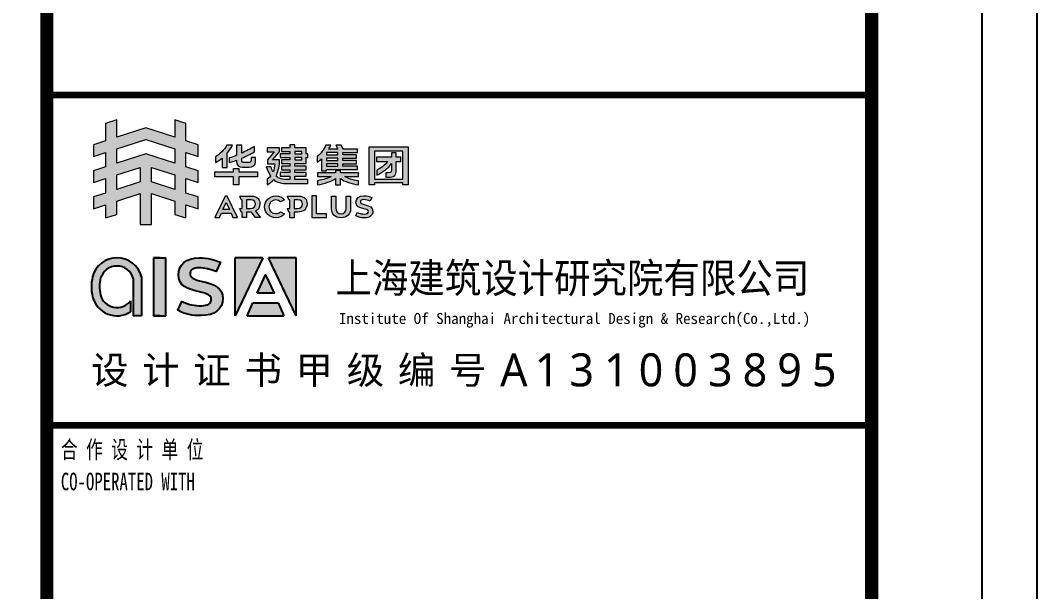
# Model space of a CAD drawing. Extents: x 17032 to 90126, y 10699 to 170399.
# Drawn here: x 80885 to 90126, y 112337 to 117527 of the extents above; entities that cross this region are included whole.
import ezdxf

# ---------------------------------------------------------------- set-up
doc = ezdxf.new("R2010")
doc.units = 0
doc.header["$LTSCALE"] = 1000
doc.header["$MEASUREMENT"] = 0
for name, color, linetype in [('2017_11-sheet-LOGO$0$C-SHET-TTLB', 11, 'Continuous'), ('2017_11-sheet-R$0$C-SHET-TTLB', 11, 'Continuous'), ('C-SHET-TTLB', 11, 'Continuous')]:
    doc.layers.add(name, color=color, linetype=linetype)
doc.styles.add('2017_11-sheet-LOGO$0$微软雅黑L', font='')
doc.styles.add('2017_11-sheet-LOGO$0$黑体', font='simhei.ttf')
doc.styles.add('2017_11-sheet-R$0$SHEET-ECADI', font='simhei.ttf', dxfattribs={"width": 0.7})
doc.styles.get('2017_11-sheet-LOGO$0$微软雅黑L').set_extended_font_data('Microsoft YaHei Light')

# ---------------------------------------------------------------- blocks, each defined once
blk = doc.blocks.new('2017_11-sheet-LOGO$0$d4444')
h = blk.add_hatch(color=0)
h.dxf.hatch_style = 1
h.paths.add_polyline_path([(2732.287, 252.355, 0.114838), (2732.287, 250.895, 0.511335), (2735.087, 249.787), (2735.087, 250.59, -0.626003), (2732.869, 251.037, -0.120557), (2732.887, 252.282, -0.731364), (2735.287, 252.272), (2735.287, 249.495), (2735.887, 249.495), (2735.887, 252.355, 0.777778)])
h = blk.add_hatch(color=0)
h.dxf.hatch_style = 1
h.paths.add_polyline_path([(2737.687, 253.755), (2736.787, 253.755), (2736.787, 249.495), (2737.266, 249.495), (2737.687, 249.495)])
h = blk.add_hatch(color=256)
h.dxf.hatch_style = 2
edge = h.paths.add_edge_path()
edge.add_spline(control_points=[(2739.465, 252.578), (2739.465, 252.837), (2739.7, 253.025), (2740.123, 253.025)], knot_values=[1, 1, 1, 1, 2, 2, 2, 2], degree=3, periodic=0)
edge.add_spline(control_points=[(2740.123, 253.025), (2740.509, 253.025), (2741.018, 252.903), (2741.381, 252.751), (2741.381, 252.751), (2741.698, 253.431), (2741.698, 253.431)], knot_values=[2, 2, 2, 2, 3, 3, 3, 4, 4, 4, 4], degree=3, periodic=0)
edge.add_spline(control_points=[(2741.698, 253.431), (2741.295, 253.603), (2740.755, 253.755), (2740.141, 253.755)], knot_values=[4, 4, 4, 4, 5, 5, 5, 5], degree=3, periodic=0)
edge.add_spline(control_points=[(2740.141, 253.755), (2739.194, 253.755), (2738.612, 253.237), (2738.612, 252.508)], knot_values=[5, 5, 5, 5, 6, 6, 6, 6], degree=3, periodic=0)
edge.add_spline(control_points=[(2738.612, 252.508), (2738.612, 251.69), (2739.3, 251.449), (2740.152, 251.254)], knot_values=[6, 6, 6, 6, 7, 7, 7, 7], degree=3, periodic=0)
edge.add_spline(control_points=[(2740.152, 251.254), (2740.758, 251.113), (2741.034, 250.99), (2741.034, 250.707)], knot_values=[7, 7, 7, 7, 8, 8, 8, 8], degree=3, periodic=0)
edge.add_spline(control_points=[(2741.034, 250.707), (2741.034, 250.401), (2740.764, 250.236), (2740.311, 250.236)], knot_values=[8, 8, 8, 8, 9, 9, 9, 9], degree=3, periodic=0)
edge.add_spline(control_points=[(2740.311, 250.236), (2739.795, 250.236), (2739.413, 250.289), (2738.869, 250.553), (2738.869, 250.553), (2738.564, 249.899), (2738.564, 249.899)], knot_values=[9, 9, 9, 9, 10, 10, 10, 11, 11, 11, 11], degree=3, periodic=0)
edge.add_spline(control_points=[(2738.564, 249.899), (2739.22, 249.571), (2739.578, 249.507), (2740.282, 249.507)], knot_values=[11, 11, 11, 11, 12, 12, 12, 12], degree=3, periodic=0)
edge.add_spline(control_points=[(2740.282, 249.507), (2741.246, 249.507), (2741.887, 249.978), (2741.887, 250.777)], knot_values=[12, 12, 12, 12, 13, 13, 13, 13], degree=3, periodic=0)
edge.add_spline(control_points=[(2741.887, 250.777), (2741.887, 251.537), (2741.275, 251.819), (2740.382, 252.019)], knot_values=[13, 13, 13, 13, 14, 14, 14, 14], degree=3, periodic=0)
edge.add_spline(control_points=[(2740.382, 252.019), (2739.758, 252.16), (2739.465, 252.284), (2739.465, 252.578)], knot_values=[0, 0, 0, 0, 1, 1, 1, 1], degree=3, periodic=0)
h = blk.add_hatch(color=0)
h.dxf.hatch_style = 1
h.paths.add_polyline_path([(2747.268, 249.495), (2747.268, 253.755), (2745.233, 253.755)])
h.paths.add_polyline_path([(2742.787, 249.495), (2744.815, 253.755), (2742.787, 253.755)])
h.paths.add_polyline_path([(2745.65, 251.148), (2745.021, 252.519), (2744.398, 251.148)])
h.paths.add_polyline_path([(2746.376, 249.495), (2745.95, 250.448), (2744.098, 250.448), (2743.679, 249.495)])
for p, q in [((2736.787, 253.755), (2736.787, 249.495)), ((2736.787, 253.755), (2737.687, 253.755)), ((2737.266, 253.755), (2736.787, 253.755)), ((2737.687, 249.495), (2737.687, 253.755)), ((2744.815, 253.755), (2742.787, 249.495)), ((2744.815, 253.755), (2742.787, 253.755)), ((2742.787, 249.495), (2742.787, 253.755)), ((2747.268, 249.495), (2745.233, 253.755)), ((2747.268, 253.755), (2745.233, 253.755)), ((2747.268, 249.495), (2747.268, 253.755)), ((2735.287, 252.272), (2735.287, 249.495)), ((2735.887, 252.355), (2735.887, 249.495)), ((2735.087, 250.59), (2735.087, 249.787)), ((2743.679, 249.495), (2744.098, 250.448)), ((2744.098, 250.448), (2745.95, 250.448)), ((2745.95, 250.448), (2746.376, 249.495)), ((2735.887, 249.495), (2735.287, 249.495)), ((2736.787, 249.495), (2737.687, 249.495)), ((2737.266, 249.495), (2736.787, 249.495)), ((2743.679, 249.495), (2746.376, 249.495))]:
    blk.add_line(p, q)
blk.add_lwpolyline([(2744.398, 251.148), (2745.021, 252.519), (2745.65, 251.148), (2744.398, 251.148)])
for centre, radius, start, end in [((2734.087, 251.898), 1.857, 14.25003, 165.74997), ((2734.085, 251.896), 1.259, 17.39572, 162.11724), ((2735.423, 251.625), 3.22, 166.8979, 193.1021), ((2735.423, 251.625), 2.62, 165.46779, 193.1021), ((2734.087, 251.352), 1.857, 194.25003, 302.57897), ((2734.087, 251.352), 1.257, 194.25003, 322.69821)]:
    blk.add_arc(centre, radius, start, end)
blk.add_open_spline([(2740.382, 252.019), (2739.758, 252.16), (2739.465, 252.284), (2739.465, 252.578), (2739.465, 252.837), (2739.7, 253.025), (2740.123, 253.025), (2740.509, 253.025), (2741.018, 252.903), (2741.381, 252.751), (2741.381, 252.751), (2741.698, 253.431), (2741.698, 253.431), (2741.295, 253.603), (2740.755, 253.755), (2740.141, 253.755), (2739.194, 253.755), (2738.612, 253.237), (2738.612, 252.508), (2738.612, 251.69), (2739.3, 251.449), (2740.152, 251.254), (2740.758, 251.113), (2741.034, 250.99), (2741.034, 250.707), (2741.034, 250.401), (2740.764, 250.236), (2740.311, 250.236), (2739.795, 250.236), (2739.413, 250.289), (2738.869, 250.553), (2738.869, 250.553), (2738.564, 249.899), (2738.564, 249.899), (2739.22, 249.571), (2739.578, 249.507), (2740.282, 249.507), (2741.246, 249.507), (2741.887, 249.978), (2741.887, 250.777), (2741.887, 251.537), (2741.275, 251.819), (2740.382, 252.019)], degree=3, knots=[0, 0, 0, 0, 1, 1, 1, 2, 2, 2, 3, 3, 3, 4, 4, 4, 5, 5, 5, 6, 6, 6, 7, 7, 7, 8, 8, 8, 9, 9, 9, 10, 10, 10, 11, 11, 11, 12, 12, 12, 13, 13, 13, 14, 14, 14, 14])
blk = doc.blocks.new('2017_11-sheet-LOGO', base_point=(415.294, 161.488))
at = {"layer": '2017_11-sheet-LOGO$0$C-SHET-TTLB'}
h = blk.add_hatch(color=256, dxfattribs=at)
h.dxf.hatch_style = 2
h.paths.add_polyline_path([(353.753, 185.916), (353.753, 186.979), (352.648, 187.339), (352.648, 188.915), (351.636, 189.244), (351.636, 187.667), (348.997, 188.525), (346.356, 187.667), (346.356, 189.244), (345.346, 188.915), (345.346, 187.339), (344.239, 186.979), (344.239, 185.916), (345.346, 186.276), (345.346, 184.968), (344.239, 184.608), (344.239, 183.545), (345.346, 183.904), (345.346, 182.596), (344.239, 182.236), (344.239, 181.173), (345.346, 181.532), (345.346, 180.328), (346.356, 180.657), (346.356, 181.861), (348.491, 182.555), (348.491, 179.73), (349.502, 179.73), (349.502, 182.555), (351.636, 181.861), (351.636, 180.657), (352.648, 180.328), (352.648, 181.532), (353.753, 181.173), (353.753, 182.236), (352.648, 182.596), (352.648, 183.904), (353.753, 183.545), (353.753, 184.608), (352.648, 184.968), (352.648, 186.276)])
h.paths.add_polyline_path([(346.356, 182.924), (346.356, 184.232), (348.491, 184.926), (348.491, 183.617)])
h.paths.add_polyline_path([(351.636, 182.924), (349.502, 183.618), (349.502, 184.926), (351.636, 184.232)])
h.paths.add_polyline_path([(351.636, 185.296), (348.997, 186.155), (346.356, 185.296), (346.356, 186.605), (348.997, 187.462), (349.002, 187.46), (351.636, 186.605)])
h = blk.add_hatch(color=256, dxfattribs=at)
h.dxf.hatch_style = 2
edge = h.paths.add_edge_path()
edge.add_spline(control_points=[(355.333, 185.358), (355.333, 185.358), (355.333, 185.879), (355.333, 185.879), (355.749, 186.16), (356.104, 186.477), (356.363, 186.94), (356.363, 186.94), (356.881, 186.94), (356.881, 186.94), (356.764, 186.715), (356.54, 186.389), (356.395, 186.223), (356.395, 186.223), (356.395, 184.919), (356.395, 184.919), (356.395, 184.919), (355.942, 184.919), (355.942, 184.919), (355.942, 184.919), (355.942, 185.762), (355.942, 185.762), (355.796, 185.636), (355.557, 185.475), (355.333, 185.358)], knot_values=[0, 0, 0, 0, 1, 1, 1, 2, 2, 2, 3, 3, 3, 4, 4, 4, 5, 5, 5, 6, 6, 6, 7, 7, 7, 8, 8, 8, 8], degree=3, periodic=0)
h.paths.add_polyline_path([(355.284, 184.069), (355.284, 184.506), (356.971, 184.506), (356.971, 184.834), (357.456, 184.834), (357.456, 184.506), (359.143, 184.506), (359.143, 184.069), (357.456, 184.069), (357.456, 183.344), (356.971, 183.344), (356.971, 184.069)])
edge = h.paths.add_edge_path()
edge.add_spline(control_points=[(356.574, 185.356), (356.574, 185.356), (356.574, 185.779), (356.574, 185.779), (356.827, 185.856), (357.02, 185.922), (357.252, 186.028), (357.252, 186.028), (357.252, 186.94), (357.252, 186.94), (357.252, 186.94), (357.721, 186.94), (357.721, 186.94), (357.721, 186.94), (357.721, 186.22), (357.721, 186.22), (358.08, 186.38), (358.565, 186.63), (358.87, 186.827), (358.87, 186.827), (358.87, 186.348), (358.87, 186.348), (358.462, 186.091), (358.161, 185.956), (357.721, 185.763), (357.721, 185.763), (357.721, 185.59), (357.721, 185.59), (357.721, 185.415), (357.805, 185.356), (357.986, 185.356), (357.986, 185.356), (358.298, 185.356), (358.298, 185.356), (358.462, 185.356), (358.579, 185.411), (358.579, 185.56), (358.579, 185.662), (358.579, 185.811), (358.579, 185.811), (358.579, 185.811), (358.985, 185.811), (358.985, 185.811), (358.985, 185.811), (358.985, 185.573), (358.985, 185.415), (358.985, 185.107), (358.685, 184.952), (358.392, 184.952), (358.392, 184.952), (357.798, 184.952), (357.798, 184.952), (357.453, 184.952), (357.252, 185.11), (357.252, 185.497), (357.252, 185.497), (357.252, 185.576), (357.252, 185.576), (357.18, 185.545), (356.637, 185.376), (356.574, 185.356)], knot_values=[0, 0, 0, 0, 1, 1, 1, 2, 2, 2, 3, 3, 3, 4, 4, 4, 5, 5, 5, 6, 6, 6, 7, 7, 7, 8, 8, 8, 9, 9, 9, 10, 10, 10, 11, 11, 11, 12, 12, 12, 13, 13, 13, 14, 14, 14, 15, 15, 15, 16, 16, 16, 17, 17, 17, 18, 18, 18, 19, 19, 19, 20, 20, 20, 20], degree=3, periodic=0)
h = blk.add_hatch(color=256, dxfattribs=at)
h.dxf.hatch_style = 2
edge = h.paths.add_edge_path()
edge.add_spline(control_points=[(361.209, 185.819), (361.209, 185.819), (361.209, 186.162), (361.209, 186.162), (361.209, 186.162), (362.107, 186.162), (362.107, 186.162), (362.107, 186.162), (362.107, 186.372), (362.107, 186.372), (362.107, 186.372), (361.348, 186.372), (361.348, 186.372), (361.348, 186.372), (361.348, 186.698), (361.348, 186.698), (361.348, 186.698), (362.107, 186.698), (362.107, 186.698), (362.107, 186.698), (362.107, 186.979), (362.107, 186.979), (362.107, 186.979), (362.544, 186.979), (362.544, 186.979), (362.544, 186.979), (362.544, 186.698), (362.544, 186.698), (362.544, 186.698), (363.582, 186.698), (363.582, 186.698), (363.582, 186.698), (363.582, 186.162), (363.582, 186.162), (363.582, 186.162), (363.718, 186.162), (363.718, 186.162), (363.718, 186.162), (363.718, 185.819), (363.718, 185.819), (363.718, 185.819), (363.582, 185.819), (363.582, 185.819), (363.582, 185.819), (363.582, 185.277), (363.582, 185.277), (363.582, 185.277), (362.544, 185.277), (362.544, 185.277), (362.544, 185.277), (362.544, 185.043), (362.544, 185.043), (362.544, 185.043), (363.582, 185.043), (363.582, 185.043), (363.582, 185.043), (363.582, 184.699), (363.582, 184.699), (363.582, 184.699), (362.544, 184.699), (362.544, 184.699), (362.544, 184.699), (362.544, 184.465), (362.544, 184.465), (362.544, 184.465), (363.582, 184.465), (363.582, 184.465), (363.582, 184.465), (363.582, 184.138), (363.582, 184.138), (363.582, 184.138), (362.544, 184.138), (362.544, 184.138), (362.544, 184.138), (362.544, 183.819), (362.544, 183.819), (362.544, 183.819), (363.718, 183.819), (363.718, 183.819), (363.718, 183.819), (363.718, 183.445), (363.718, 183.445), (363.718, 183.445), (361.947, 183.445), (361.947, 183.445), (361.333, 183.445), (360.874, 183.58), (360.64, 183.81), (360.455, 183.625), (360.194, 183.424), (360.035, 183.344), (360.035, 183.344), (360.035, 183.87), (360.035, 183.87), (360.143, 183.932), (360.226, 184.01), (360.347, 184.128), (360.191, 184.376), (360.048, 184.695), (359.955, 184.965), (359.955, 184.965), (360.378, 184.965), (360.378, 184.965), (360.433, 184.798), (360.489, 184.648), (360.569, 184.508), (360.662, 184.728), (360.71, 184.977), (360.731, 185.258), (360.731, 185.258), (360.065, 185.258), (360.065, 185.258), (360.065, 185.258), (360.065, 185.612), (360.065, 185.612), (360.065, 185.612), (360.682, 186.339), (360.682, 186.339), (360.682, 186.339), (360.035, 186.339), (360.035, 186.339), (360.035, 186.339), (360.035, 186.709), (360.035, 186.709), (360.035, 186.709), (361.152, 186.709), (361.152, 186.709), (361.152, 186.709), (361.152, 186.324), (361.152, 186.324), (361.152, 186.324), (360.524, 185.596), (360.524, 185.596), (360.524, 185.596), (361.158, 185.596), (361.158, 185.596), (361.158, 185.596), (361.158, 185.44), (361.158, 185.44), (361.127, 184.869), (361.001, 184.459), (360.846, 184.137), (361.064, 183.908), (361.448, 183.81), (361.979, 183.819), (362, 183.819), (362.075, 183.819), (362.107, 183.819), (362.107, 183.819), (362.107, 184.138), (362.107, 184.138), (362.107, 184.138), (361.209, 184.138), (361.209, 184.138), (361.209, 184.138), (361.209, 184.465), (361.209, 184.465), (361.209, 184.465), (362.107, 184.465), (362.107, 184.465), (362.107, 184.465), (362.107, 184.699), (362.107, 184.699), (362.107, 184.699), (361.348, 184.699), (361.348, 184.699), (361.348, 184.699), (361.348, 185.043), (361.348, 185.043), (361.348, 185.043), (362.107, 185.043), (362.107, 185.043), (362.107, 185.043), (362.107, 185.277), (362.107, 185.277), (362.107, 185.277), (361.348, 185.277), (361.348, 185.277), (361.348, 185.277), (361.348, 185.605), (361.348, 185.605), (361.348, 185.605), (362.107, 185.605), (362.107, 185.605), (362.107, 185.605), (362.107, 185.819), (362.107, 185.819), (362.107, 185.819), (361.209, 185.819), (361.209, 185.819)], knot_values=[0, 0, 0, 0, 1, 1, 1, 2, 2, 2, 3, 3, 3, 4, 4, 4, 5, 5, 5, 6, 6, 6, 7, 7, 7, 8, 8, 8, 9, 9, 9, 10, 10, 10, 11, 11, 11, 12, 12, 12, 13, 13, 13, 14, 14, 14, 15, 15, 15, 16, 16, 16, 17, 17, 17, 18, 18, 18, 19, 19, 19, 20, 20, 20, 21, 21, 21, 22, 22, 22, 23, 23, 23, 24, 24, 24, 25, 25, 25, 26, 26, 26, 27, 27, 27, 28, 28, 28, 29, 29, 29, 30, 30, 30, 31, 31, 31, 32, 32, 32, 33, 33, 33, 34, 34, 34, 35, 35, 35, 36, 36, 36, 37, 37, 37, 38, 38, 38, 39, 39, 39, 40, 40, 40, 41, 41, 41, 42, 42, 42, 43, 43, 43, 44, 44, 44, 45, 45, 45, 46, 46, 46, 47, 47, 47, 48, 48, 48, 49, 49, 49, 50, 50, 50, 51, 51, 51, 52, 52, 52, 53, 53, 53, 54, 54, 54, 55, 55, 55, 56, 56, 56, 57, 57, 57, 58, 58, 58, 59, 59, 59, 60, 60, 60, 61, 61, 61, 62, 62, 62, 63, 63, 63, 63], degree=3, periodic=0)
h.paths.add_polyline_path([(363.184, 186.372), (362.544, 186.372), (362.544, 186.162), (363.184, 186.162)])
h.paths.add_polyline_path([(362.544, 185.819), (362.544, 185.605), (363.184, 185.605), (363.184, 185.819)])
h = blk.add_hatch(color=256, dxfattribs=at)
h.dxf.hatch_style = 2
edge = h.paths.add_edge_path()
edge.add_spline(control_points=[(364.981, 184.596), (364.981, 184.596), (364.981, 185.706), (364.981, 185.706), (364.938, 185.636), (364.671, 185.436), (364.583, 185.396), (364.583, 185.396), (364.583, 185.902), (364.583, 185.902), (364.935, 186.171), (365.208, 186.591), (365.367, 186.932), (365.367, 186.932), (365.831, 186.932), (365.831, 186.932), (365.81, 186.891), (365.779, 186.834), (365.738, 186.761), (365.686, 186.678), (365.649, 186.62), (365.629, 186.589), (365.629, 186.589), (366.456, 186.589), (366.456, 186.589), (366.456, 186.589), (366.266, 186.936), (366.266, 186.936), (366.266, 186.936), (366.767, 186.936), (366.767, 186.936), (366.767, 186.936), (366.971, 186.589), (366.971, 186.589), (366.971, 186.589), (368.232, 186.589), (368.232, 186.589), (368.232, 186.589), (368.232, 186.277), (368.232, 186.277), (368.232, 186.277), (366.924, 186.277), (366.924, 186.277), (366.924, 186.277), (366.924, 186.052), (366.924, 186.052), (366.924, 186.052), (368.146, 186.052), (368.146, 186.052), (368.146, 186.052), (368.146, 185.757), (368.146, 185.757), (368.146, 185.757), (366.924, 185.757), (366.924, 185.757), (366.924, 185.757), (366.924, 185.545), (366.924, 185.545), (366.924, 185.545), (368.146, 185.545), (368.146, 185.545), (368.146, 185.545), (368.146, 185.258), (368.146, 185.258), (368.146, 185.258), (366.924, 185.258), (366.924, 185.258), (366.924, 185.258), (366.924, 185.044), (366.924, 185.044), (366.924, 185.044), (368.232, 185.044), (368.232, 185.044), (368.232, 185.044), (368.232, 184.733), (368.232, 184.733), (368.232, 184.733), (365.434, 184.733), (365.434, 184.733), (365.434, 184.733), (365.434, 184.596), (365.434, 184.596), (365.434, 184.596), (364.981, 184.596), (364.981, 184.596)], knot_values=[0, 0, 0, 0, 1, 1, 1, 2, 2, 2, 3, 3, 3, 4, 4, 4, 5, 5, 5, 6, 6, 6, 7, 7, 7, 8, 8, 8, 9, 9, 9, 10, 10, 10, 11, 11, 11, 12, 12, 12, 13, 13, 13, 14, 14, 14, 15, 15, 15, 16, 16, 16, 17, 17, 17, 18, 18, 18, 19, 19, 19, 20, 20, 20, 21, 21, 21, 22, 22, 22, 23, 23, 23, 24, 24, 24, 25, 25, 25, 26, 26, 26, 27, 27, 27, 28, 28, 28, 28], degree=3, periodic=0)
edge = h.paths.add_edge_path()
edge.add_spline(control_points=[(364.619, 184.092), (364.619, 184.092), (364.619, 184.436), (364.619, 184.436), (364.619, 184.436), (366.242, 184.436), (366.242, 184.436), (366.242, 184.436), (366.242, 184.638), (366.242, 184.638), (366.242, 184.638), (366.695, 184.638), (366.695, 184.638), (366.695, 184.638), (366.695, 184.436), (366.695, 184.436), (366.695, 184.436), (368.334, 184.436), (368.334, 184.436), (368.334, 184.436), (368.334, 184.092), (368.334, 184.092), (368.334, 184.092), (367.091, 184.092), (367.091, 184.092), (367.406, 183.901), (367.769, 183.784), (368.334, 183.69), (368.334, 183.69), (368.334, 183.344), (368.334, 183.344), (367.722, 183.434), (367.058, 183.615), (366.695, 183.92), (366.695, 183.92), (366.695, 183.344), (366.695, 183.344), (366.695, 183.344), (366.242, 183.344), (366.242, 183.344), (366.242, 183.344), (366.242, 183.92), (366.242, 183.92), (365.952, 183.662), (365.192, 183.434), (364.619, 183.344), (364.619, 183.344), (364.619, 183.709), (364.619, 183.709), (365.204, 183.813), (365.517, 183.907), (365.86, 184.092), (365.86, 184.092), (364.619, 184.092), (364.619, 184.092)], knot_values=[0, 0, 0, 0, 1, 1, 1, 2, 2, 2, 3, 3, 3, 4, 4, 4, 5, 5, 5, 6, 6, 6, 7, 7, 7, 8, 8, 8, 9, 9, 9, 10, 10, 10, 11, 11, 11, 12, 12, 12, 13, 13, 13, 14, 14, 14, 15, 15, 15, 16, 16, 16, 17, 17, 17, 18, 18, 18, 18], degree=3, periodic=0)
h.paths.add_polyline_path([(365.434, 186.277), (365.434, 186.052), (366.472, 186.052), (366.472, 186.277)])
h.paths.add_polyline_path([(365.434, 185.757), (365.434, 185.545), (366.472, 185.545), (366.472, 185.757)])
h.paths.add_polyline_path([(365.434, 185.258), (365.434, 185.044), (366.472, 185.044), (366.472, 185.258)])
h = blk.add_hatch(color=256, dxfattribs=at)
h.dxf.hatch_style = 2
h.paths.add_polyline_path([(369.322, 183.344), (369.322, 186.784), (372.839, 186.784), (372.839, 183.344), (372.371, 183.344), (372.371, 183.515), (369.806, 183.515), (369.806, 183.344)])
h.paths.add_polyline_path([(369.806, 186.41), (369.806, 183.866), (372.371, 183.866), (372.371, 186.41)])
edge = h.paths.add_edge_path()
edge.add_spline(control_points=[(369.978, 185.458), (369.978, 185.458), (369.978, 185.864), (369.978, 185.864), (369.978, 185.864), (371.328, 185.864), (371.328, 185.864), (371.328, 185.864), (371.328, 186.255), (371.328, 186.255), (371.328, 186.255), (371.765, 186.255), (371.765, 186.255), (371.765, 186.255), (371.765, 185.864), (371.765, 185.864), (371.765, 185.864), (372.2, 185.864), (372.2, 185.864), (372.2, 185.864), (372.2, 185.458), (372.2, 185.458), (372.2, 185.458), (371.765, 185.458), (371.765, 185.458), (371.765, 185.458), (371.765, 184.592), (371.765, 184.592), (371.765, 184.237), (371.588, 184.046), (371.255, 184.046), (371.12, 184.046), (370.836, 184.046), (370.836, 184.046), (370.836, 184.046), (370.836, 184.443), (370.836, 184.443), (370.836, 184.443), (370.964, 184.443), (371.078, 184.443), (371.255, 184.443), (371.328, 184.494), (371.328, 184.655), (371.328, 184.655), (371.328, 185.272), (371.328, 185.272), (371.078, 184.844), (370.48, 184.443), (369.994, 184.209), (369.994, 184.209), (369.994, 184.673), (369.994, 184.673), (370.403, 184.888), (370.726, 185.107), (371.001, 185.458), (371.001, 185.458), (369.978, 185.458), (369.978, 185.458)], knot_values=[0, 0, 0, 0, 1, 1, 1, 2, 2, 2, 3, 3, 3, 4, 4, 4, 5, 5, 5, 6, 6, 6, 7, 7, 7, 8, 8, 8, 9, 9, 9, 10, 10, 10, 11, 11, 11, 12, 12, 12, 13, 13, 13, 14, 14, 14, 15, 15, 15, 16, 16, 16, 17, 17, 17, 18, 18, 18, 19, 19, 19, 19], degree=3, periodic=0)
h = blk.add_hatch(color=256, dxfattribs=at)
h.dxf.hatch_style = 2
h.paths.add_polyline_path([(356.213, 182.319), (355.284, 180.369), (355.702, 180.369), (355.876, 180.765), (356.747, 180.765), (356.924, 180.369), (357.342, 180.369), (356.41, 182.319)])
h.paths.add_polyline_path([(356.017, 181.095), (356.311, 181.739), (356.606, 181.095)])
h = blk.add_hatch(color=256, dxfattribs=at)
h.dxf.hatch_style = 2
edge = h.paths.add_edge_path()
edge.add_spline(control_points=[(359.373, 181.616), (359.373, 181.981), (359.18, 182.319), (358.609, 182.319), (358.609, 182.319), (357.817, 182.319), (357.817, 182.319), (357.817, 182.319), (357.749, 182.319), (357.749, 182.319), (357.749, 182.319), (357.551, 182.319), (357.551, 182.319), (357.551, 182.319), (357.66, 181.976), (357.66, 181.976), (357.66, 181.976), (357.749, 181.976), (357.749, 181.976), (357.749, 181.976), (357.749, 181.196), (357.749, 181.196), (357.749, 181.196), (357.551, 181.196), (357.551, 181.196), (357.551, 181.196), (357.66, 180.87), (357.66, 180.87), (357.66, 180.87), (357.749, 180.87), (357.749, 180.87), (357.749, 180.87), (357.749, 180.369), (357.749, 180.369), (357.749, 180.369), (358.144, 180.369), (358.144, 180.369), (358.144, 180.369), (358.144, 180.87), (358.144, 180.87), (358.144, 180.87), (358.507, 180.87), (358.507, 180.87), (358.532, 180.87), (358.559, 180.87), (358.582, 180.872), (358.582, 180.872), (358.958, 180.369), (358.958, 180.369), (358.958, 180.369), (359.431, 180.369), (359.431, 180.369), (359.431, 180.369), (358.978, 180.95), (358.978, 180.95), (359.234, 181.06), (359.373, 181.283), (359.373, 181.616)], knot_values=[0, 0, 0, 0, 1, 1, 1, 2, 2, 2, 3, 3, 3, 4, 4, 4, 5, 5, 5, 6, 6, 6, 7, 7, 7, 8, 8, 8, 9, 9, 9, 10, 10, 10, 11, 11, 11, 12, 12, 12, 13, 13, 13, 14, 14, 14, 15, 15, 15, 16, 16, 16, 17, 17, 17, 18, 18, 18, 19, 19, 19, 19], degree=3, periodic=0)
edge = h.paths.add_edge_path()
edge.add_spline(control_points=[(358.493, 181.196), (358.493, 181.196), (358.144, 181.196), (358.144, 181.196), (358.144, 181.196), (358.144, 181.976), (358.144, 181.976), (358.144, 181.976), (358.546, 181.976), (358.546, 181.976), (358.853, 181.976), (358.958, 181.788), (358.958, 181.586), (358.958, 181.356), (358.809, 181.196), (358.493, 181.196)], knot_values=[0, 0, 0, 0, 1, 1, 1, 2, 2, 2, 3, 3, 3, 4, 4, 4, 5, 5, 5, 5], degree=3, periodic=0)
h = blk.add_hatch(color=256, dxfattribs=at)
h.dxf.hatch_style = 2
edge = h.paths.add_edge_path()
edge.add_spline(control_points=[(360.817, 181.964), (360.982, 181.964), (361.132, 181.899), (361.243, 181.791), (361.243, 181.791), (361.621, 181.969), (361.621, 181.969), (361.432, 182.195), (361.143, 182.341), (360.817, 182.341), (360.251, 182.341), (359.789, 181.893), (359.789, 181.342), (359.789, 180.792), (360.251, 180.347), (360.817, 180.347), (361.143, 180.347), (361.432, 180.491), (361.621, 180.717), (361.621, 180.717), (361.243, 180.895), (361.243, 180.895), (361.132, 180.786), (360.982, 180.721), (360.817, 180.721), (360.477, 180.721), (360.198, 180.976), (360.198, 181.342), (360.198, 181.716), (360.477, 181.964), (360.817, 181.964)], knot_values=[0, 0, 0, 0, 1, 1, 1, 2, 2, 2, 3, 3, 3, 4, 4, 4, 5, 5, 5, 6, 6, 6, 7, 7, 7, 8, 8, 8, 9, 9, 9, 10, 10, 10, 10], degree=3, periodic=0)
h = blk.add_hatch(color=256, dxfattribs=at)
h.dxf.hatch_style = 2
edge = h.paths.add_edge_path()
edge.add_spline(control_points=[(362.893, 182.319), (362.893, 182.319), (362.165, 182.319), (362.165, 182.319), (362.165, 182.319), (362.091, 182.319), (362.091, 182.319), (362.091, 182.319), (361.897, 182.319), (361.897, 182.319), (361.897, 182.319), (362.007, 181.976), (362.007, 181.976), (362.007, 181.976), (362.091, 181.976), (362.091, 181.976), (362.091, 181.976), (362.091, 181.196), (362.091, 181.196), (362.091, 181.196), (361.897, 181.196), (361.897, 181.196), (361.897, 181.196), (362.007, 180.87), (362.007, 180.87), (362.007, 180.87), (362.091, 180.87), (362.091, 180.87), (362.091, 180.87), (362.091, 180.328), (362.091, 180.328), (362.091, 180.328), (362.486, 180.328), (362.486, 180.328), (362.486, 180.328), (362.486, 180.87), (362.486, 180.87), (362.486, 180.87), (362.815, 180.87), (362.815, 180.87), (363.31, 180.87), (363.656, 181.083), (363.656, 181.616), (363.656, 181.981), (363.462, 182.319), (362.893, 182.319)], knot_values=[0, 0, 0, 0, 1, 1, 1, 2, 2, 2, 3, 3, 3, 4, 4, 4, 5, 5, 5, 6, 6, 6, 7, 7, 7, 8, 8, 8, 9, 9, 9, 10, 10, 10, 11, 11, 11, 12, 12, 12, 13, 13, 13, 14, 14, 14, 15, 15, 15, 15], degree=3, periodic=0)
edge = h.paths.add_edge_path()
edge.add_spline(control_points=[(362.776, 181.2), (362.776, 181.2), (362.486, 181.2), (362.486, 181.2), (362.486, 181.2), (362.486, 181.976), (362.486, 181.976), (362.486, 181.976), (362.829, 181.976), (362.829, 181.976), (363.136, 181.976), (363.241, 181.788), (363.241, 181.586), (363.241, 181.356), (363.092, 181.2), (362.776, 181.2)], knot_values=[0, 0, 0, 0, 1, 1, 1, 2, 2, 2, 3, 3, 3, 4, 4, 4, 5, 5, 5, 5], degree=3, periodic=0)
h = blk.add_hatch(color=256, dxfattribs=at)
h.dxf.hatch_style = 2
h.paths.add_polyline_path([(364.504, 182.336), (364.107, 182.336), (364.107, 180.369), (365.429, 180.369), (365.429, 180.701), (364.504, 180.701)])
h = blk.add_hatch(color=256, dxfattribs=at)
h.dxf.hatch_style = 2
edge = h.paths.add_edge_path()
edge.add_spline(control_points=[(367.229, 181.254), (367.229, 180.889), (367.066, 180.712), (366.75, 180.712), (366.44, 180.712), (366.278, 180.886), (366.278, 181.254), (366.278, 181.254), (366.278, 182.319), (366.278, 182.319), (366.278, 182.319), (365.89, 182.319), (365.89, 182.319), (365.89, 182.319), (365.89, 181.151), (365.89, 181.151), (365.89, 180.701), (366.186, 180.347), (366.75, 180.347), (367.317, 180.347), (367.616, 180.704), (367.616, 181.151), (367.616, 181.151), (367.616, 182.319), (367.616, 182.319), (367.616, 182.319), (367.229, 182.319), (367.229, 182.319), (367.229, 182.319), (367.229, 181.254), (367.229, 181.254)], knot_values=[0, 0, 0, 0, 1, 1, 1, 2, 2, 2, 3, 3, 3, 4, 4, 4, 5, 5, 5, 6, 6, 6, 7, 7, 7, 8, 8, 8, 9, 9, 9, 10, 10, 10, 10], degree=3, periodic=0)
h = blk.add_hatch(color=256, dxfattribs=at)
h.dxf.hatch_style = 2
edge = h.paths.add_edge_path()
edge.add_spline(control_points=[(368.939, 181.526), (368.646, 181.592), (368.508, 181.65), (368.508, 181.788), (368.508, 181.91), (368.618, 181.998), (368.817, 181.998), (368.999, 181.998), (369.238, 181.941), (369.409, 181.87), (369.409, 181.87), (369.558, 182.189), (369.558, 182.189), (369.369, 182.269), (369.114, 182.341), (368.826, 182.341), (368.38, 182.341), (368.107, 182.098), (368.107, 181.754), (368.107, 181.371), (368.43, 181.257), (368.831, 181.166), (369.116, 181.1), (369.246, 181.041), (369.246, 180.908), (369.246, 180.765), (369.119, 180.687), (368.906, 180.687), (368.664, 180.687), (368.482, 180.712), (368.227, 180.836), (368.227, 180.836), (368.084, 180.529), (368.084, 180.529), (368.393, 180.374), (368.561, 180.344), (368.892, 180.344), (369.346, 180.344), (369.647, 180.567), (369.647, 180.942), (369.647, 181.299), (369.359, 181.431), (368.939, 181.526)], knot_values=[0, 0, 0, 0, 1, 1, 1, 2, 2, 2, 3, 3, 3, 4, 4, 4, 5, 5, 5, 6, 6, 6, 7, 7, 7, 8, 8, 8, 9, 9, 9, 10, 10, 10, 11, 11, 11, 12, 12, 12, 13, 13, 13, 14, 14, 14, 14], degree=3, periodic=0)
for points in [[(340.032, 191.488, 0.6, 0.6, 0), (415.032, 191.488, 0.9, 0.9, 0)], [(340.325, 161.488, 0.6, 0.6, 0), (415.294, 161.488, 0.9, 0.9, 0)]]:
    blk.add_lwpolyline(points, format="xyseb", dxfattribs=at)
at = {"layer": '2017_11-sheet-LOGO$0$C-SHET-TTLB', "lineweight": 0}
for points in [[(353.753, 185.916), (353.753, 186.979), (352.648, 187.339), (352.648, 188.915), (351.636, 189.244), (351.636, 187.667), (348.997, 188.525), (346.356, 187.667), (346.356, 189.244), (345.346, 188.915), (345.346, 187.339), (344.239, 186.979), (344.239, 185.916), (345.346, 186.276), (345.346, 184.968), (344.239, 184.608), (344.239, 183.545), (345.346, 183.904), (345.346, 182.596), (344.239, 182.236), (344.239, 181.173), (345.346, 181.532), (345.346, 180.328), (346.356, 180.657), (346.356, 181.861), (348.491, 182.555), (348.491, 179.73), (349.502, 179.73), (349.502, 182.555), (351.636, 181.861), (351.636, 180.657), (352.648, 180.328), (352.648, 181.532), (353.753, 181.173), (353.753, 182.236), (352.648, 182.596), (352.648, 183.904), (353.753, 183.545), (353.753, 184.608), (352.648, 184.968), (352.648, 186.276), (353.753, 185.916)], [(351.636, 185.296), (348.997, 186.155), (346.356, 185.296), (346.356, 186.605), (348.997, 187.462), (349.002, 187.46), (351.636, 186.605), (351.636, 185.296)], [(369.322, 183.344), (369.322, 186.784), (372.839, 186.784), (372.839, 183.344), (372.371, 183.344), (372.371, 183.515), (369.806, 183.515), (369.806, 183.344), (369.322, 183.344)], [(363.184, 186.372), (362.544, 186.372), (362.544, 186.162), (363.184, 186.162), (363.184, 186.372)], [(362.544, 185.819), (362.544, 185.605), (363.184, 185.605), (363.184, 185.819), (362.544, 185.819)], [(365.434, 186.277), (365.434, 186.052), (366.472, 186.052), (366.472, 186.277), (365.434, 186.277)], [(365.434, 185.757), (365.434, 185.545), (366.472, 185.545), (366.472, 185.757), (365.434, 185.757)], [(369.806, 186.41), (369.806, 183.866), (372.371, 183.866), (372.371, 186.41), (369.806, 186.41)], [(346.356, 182.924), (346.356, 184.232), (348.491, 184.926), (348.491, 183.617), (346.356, 182.924)], [(351.636, 182.924), (349.502, 183.618), (349.502, 184.926), (351.636, 184.232), (351.636, 182.924)], [(355.284, 184.069), (355.284, 184.506), (356.971, 184.506), (356.971, 184.834), (357.456, 184.834), (357.456, 184.506), (359.143, 184.506), (359.143, 184.069), (357.456, 184.069), (357.456, 183.344), (356.971, 183.344), (356.971, 184.069), (355.284, 184.069)], [(365.434, 185.258), (365.434, 185.044), (366.472, 185.044), (366.472, 185.258), (365.434, 185.258)], [(356.213, 182.319), (355.284, 180.369), (355.702, 180.369), (355.876, 180.765), (356.747, 180.765), (356.924, 180.369), (357.342, 180.369), (356.41, 182.319), (356.213, 182.319)], [(364.504, 182.336), (364.107, 182.336), (364.107, 180.369), (365.429, 180.369), (365.429, 180.701), (364.504, 180.701), (364.504, 182.336)], [(356.017, 181.095), (356.311, 181.739), (356.606, 181.095), (356.017, 181.095)]]:
    blk.add_lwpolyline(points, dxfattribs=at)
for points, knots in [([(355.333, 185.358), (355.333, 185.358), (355.333, 185.879), (355.333, 185.879), (355.749, 186.16), (356.104, 186.477), (356.363, 186.94), (356.363, 186.94), (356.881, 186.94), (356.881, 186.94), (356.764, 186.715), (356.54, 186.389), (356.395, 186.223), (356.395, 186.223), (356.395, 184.919), (356.395, 184.919), (356.395, 184.919), (355.942, 184.919), (355.942, 184.919), (355.942, 184.919), (355.942, 185.762), (355.942, 185.762), (355.796, 185.636), (355.557, 185.475), (355.333, 185.358)], [0, 0, 0, 0, 1, 1, 1, 2, 2, 2, 3, 3, 3, 4, 4, 4, 5, 5, 5, 6, 6, 6, 7, 7, 7, 8, 8, 8, 8]), ([(356.574, 185.356), (356.574, 185.356), (356.574, 185.779), (356.574, 185.779), (356.827, 185.856), (357.02, 185.922), (357.252, 186.028), (357.252, 186.028), (357.252, 186.94), (357.252, 186.94), (357.252, 186.94), (357.721, 186.94), (357.721, 186.94), (357.721, 186.94), (357.721, 186.22), (357.721, 186.22), (358.08, 186.38), (358.565, 186.63), (358.87, 186.827), (358.87, 186.827), (358.87, 186.348), (358.87, 186.348), (358.462, 186.091), (358.161, 185.956), (357.721, 185.763), (357.721, 185.763), (357.721, 185.59), (357.721, 185.59), (357.721, 185.415), (357.805, 185.356), (357.986, 185.356), (357.986, 185.356), (358.298, 185.356), (358.298, 185.356), (358.462, 185.356), (358.579, 185.411), (358.579, 185.56), (358.579, 185.662), (358.579, 185.811), (358.579, 185.811), (358.579, 185.811), (358.985, 185.811), (358.985, 185.811), (358.985, 185.811), (358.985, 185.573), (358.985, 185.415), (358.985, 185.107), (358.685, 184.952), (358.392, 184.952), (358.392, 184.952), (357.798, 184.952), (357.798, 184.952), (357.453, 184.952), (357.252, 185.11), (357.252, 185.497), (357.252, 185.497), (357.252, 185.576), (357.252, 185.576), (357.18, 185.545), (356.637, 185.376), (356.574, 185.356)], [0, 0, 0, 0, 1, 1, 1, 2, 2, 2, 3, 3, 3, 4, 4, 4, 5, 5, 5, 6, 6, 6, 7, 7, 7, 8, 8, 8, 9, 9, 9, 10, 10, 10, 11, 11, 11, 12, 12, 12, 13, 13, 13, 14, 14, 14, 15, 15, 15, 16, 16, 16, 17, 17, 17, 18, 18, 18, 19, 19, 19, 20, 20, 20, 20]), ([(361.209, 185.819), (361.209, 185.819), (361.209, 186.162), (361.209, 186.162), (361.209, 186.162), (362.107, 186.162), (362.107, 186.162), (362.107, 186.162), (362.107, 186.372), (362.107, 186.372), (362.107, 186.372), (361.348, 186.372), (361.348, 186.372), (361.348, 186.372), (361.348, 186.698), (361.348, 186.698), (361.348, 186.698), (362.107, 186.698), (362.107, 186.698), (362.107, 186.698), (362.107, 186.979), (362.107, 186.979), (362.107, 186.979), (362.544, 186.979), (362.544, 186.979), (362.544, 186.979), (362.544, 186.698), (362.544, 186.698), (362.544, 186.698), (363.582, 186.698), (363.582, 186.698), (363.582, 186.698), (363.582, 186.162), (363.582, 186.162), (363.582, 186.162), (363.718, 186.162), (363.718, 186.162), (363.718, 186.162), (363.718, 185.819), (363.718, 185.819), (363.718, 185.819), (363.582, 185.819), (363.582, 185.819), (363.582, 185.819), (363.582, 185.277), (363.582, 185.277), (363.582, 185.277), (362.544, 185.277), (362.544, 185.277), (362.544, 185.277), (362.544, 185.043), (362.544, 185.043), (362.544, 185.043), (363.582, 185.043), (363.582, 185.043), (363.582, 185.043), (363.582, 184.699), (363.582, 184.699), (363.582, 184.699), (362.544, 184.699), (362.544, 184.699), (362.544, 184.699), (362.544, 184.465), (362.544, 184.465), (362.544, 184.465), (363.582, 184.465), (363.582, 184.465), (363.582, 184.465), (363.582, 184.138), (363.582, 184.138), (363.582, 184.138), (362.544, 184.138), (362.544, 184.138), (362.544, 184.138), (362.544, 183.819), (362.544, 183.819), (362.544, 183.819), (363.718, 183.819), (363.718, 183.819), (363.718, 183.819), (363.718, 183.445), (363.718, 183.445), (363.718, 183.445), (361.947, 183.445), (361.947, 183.445), (361.333, 183.445), (360.874, 183.58), (360.64, 183.81), (360.455, 183.625), (360.194, 183.424), (360.035, 183.344), (360.035, 183.344), (360.035, 183.87), (360.035, 183.87), (360.143, 183.932), (360.226, 184.01), (360.347, 184.128), (360.191, 184.376), (360.048, 184.695), (359.955, 184.965), (359.955, 184.965), (360.378, 184.965), (360.378, 184.965), (360.433, 184.798), (360.489, 184.648), (360.569, 184.508), (360.662, 184.728), (360.71, 184.977), (360.731, 185.258), (360.731, 185.258), (360.065, 185.258), (360.065, 185.258), (360.065, 185.258), (360.065, 185.612), (360.065, 185.612), (360.065, 185.612), (360.682, 186.339), (360.682, 186.339), (360.682, 186.339), (360.035, 186.339), (360.035, 186.339), (360.035, 186.339), (360.035, 186.709), (360.035, 186.709), (360.035, 186.709), (361.152, 186.709), (361.152, 186.709), (361.152, 186.709), (361.152, 186.324), (361.152, 186.324), (361.152, 186.324), (360.524, 185.596), (360.524, 185.596), (360.524, 185.596), (361.158, 185.596), (361.158, 185.596), (361.158, 185.596), (361.158, 185.44), (361.158, 185.44), (361.127, 184.869), (361.001, 184.459), (360.846, 184.137), (361.064, 183.908), (361.448, 183.81), (361.979, 183.819), (362, 183.819), (362.075, 183.819), (362.107, 183.819), (362.107, 183.819), (362.107, 184.138), (362.107, 184.138), (362.107, 184.138), (361.209, 184.138), (361.209, 184.138), (361.209, 184.138), (361.209, 184.465), (361.209, 184.465), (361.209, 184.465), (362.107, 184.465), (362.107, 184.465), (362.107, 184.465), (362.107, 184.699), (362.107, 184.699), (362.107, 184.699), (361.348, 184.699), (361.348, 184.699), (361.348, 184.699), (361.348, 185.043), (361.348, 185.043), (361.348, 185.043), (362.107, 185.043), (362.107, 185.043), (362.107, 185.043), (362.107, 185.277), (362.107, 185.277), (362.107, 185.277), (361.348, 185.277), (361.348, 185.277), (361.348, 185.277), (361.348, 185.605), (361.348, 185.605), (361.348, 185.605), (362.107, 185.605), (362.107, 185.605), (362.107, 185.605), (362.107, 185.819), (362.107, 185.819), (362.107, 185.819), (361.209, 185.819), (361.209, 185.819)], [0, 0, 0, 0, 1, 1, 1, 2, 2, 2, 3, 3, 3, 4, 4, 4, 5, 5, 5, 6, 6, 6, 7, 7, 7, 8, 8, 8, 9, 9, 9, 10, 10, 10, 11, 11, 11, 12, 12, 12, 13, 13, 13, 14, 14, 14, 15, 15, 15, 16, 16, 16, 17, 17, 17, 18, 18, 18, 19, 19, 19, 20, 20, 20, 21, 21, 21, 22, 22, 22, 23, 23, 23, 24, 24, 24, 25, 25, 25, 26, 26, 26, 27, 27, 27, 28, 28, 28, 29, 29, 29, 30, 30, 30, 31, 31, 31, 32, 32, 32, 33, 33, 33, 34, 34, 34, 35, 35, 35, 36, 36, 36, 37, 37, 37, 38, 38, 38, 39, 39, 39, 40, 40, 40, 41, 41, 41, 42, 42, 42, 43, 43, 43, 44, 44, 44, 45, 45, 45, 46, 46, 46, 47, 47, 47, 48, 48, 48, 49, 49, 49, 50, 50, 50, 51, 51, 51, 52, 52, 52, 53, 53, 53, 54, 54, 54, 55, 55, 55, 56, 56, 56, 57, 57, 57, 58, 58, 58, 59, 59, 59, 60, 60, 60, 61, 61, 61, 62, 62, 62, 63, 63, 63, 63]), ([(364.981, 184.596), (364.981, 184.596), (364.981, 185.706), (364.981, 185.706), (364.938, 185.636), (364.671, 185.436), (364.583, 185.396), (364.583, 185.396), (364.583, 185.902), (364.583, 185.902), (364.935, 186.171), (365.208, 186.591), (365.367, 186.932), (365.367, 186.932), (365.831, 186.932), (365.831, 186.932), (365.81, 186.891), (365.779, 186.834), (365.738, 186.761), (365.686, 186.678), (365.649, 186.62), (365.629, 186.589), (365.629, 186.589), (366.456, 186.589), (366.456, 186.589), (366.456, 186.589), (366.266, 186.936), (366.266, 186.936), (366.266, 186.936), (366.767, 186.936), (366.767, 186.936), (366.767, 186.936), (366.971, 186.589), (366.971, 186.589), (366.971, 186.589), (368.232, 186.589), (368.232, 186.589), (368.232, 186.589), (368.232, 186.277), (368.232, 186.277), (368.232, 186.277), (366.924, 186.277), (366.924, 186.277), (366.924, 186.277), (366.924, 186.052), (366.924, 186.052), (366.924, 186.052), (368.146, 186.052), (368.146, 186.052), (368.146, 186.052), (368.146, 185.757), (368.146, 185.757), (368.146, 185.757), (366.924, 185.757), (366.924, 185.757), (366.924, 185.757), (366.924, 185.545), (366.924, 185.545), (366.924, 185.545), (368.146, 185.545), (368.146, 185.545), (368.146, 185.545), (368.146, 185.258), (368.146, 185.258), (368.146, 185.258), (366.924, 185.258), (366.924, 185.258), (366.924, 185.258), (366.924, 185.044), (366.924, 185.044), (366.924, 185.044), (368.232, 185.044), (368.232, 185.044), (368.232, 185.044), (368.232, 184.733), (368.232, 184.733), (368.232, 184.733), (365.434, 184.733), (365.434, 184.733), (365.434, 184.733), (365.434, 184.596), (365.434, 184.596), (365.434, 184.596), (364.981, 184.596), (364.981, 184.596)], [0, 0, 0, 0, 1, 1, 1, 2, 2, 2, 3, 3, 3, 4, 4, 4, 5, 5, 5, 6, 6, 6, 7, 7, 7, 8, 8, 8, 9, 9, 9, 10, 10, 10, 11, 11, 11, 12, 12, 12, 13, 13, 13, 14, 14, 14, 15, 15, 15, 16, 16, 16, 17, 17, 17, 18, 18, 18, 19, 19, 19, 20, 20, 20, 21, 21, 21, 22, 22, 22, 23, 23, 23, 24, 24, 24, 25, 25, 25, 26, 26, 26, 27, 27, 27, 28, 28, 28, 28]), ([(369.978, 185.458), (369.978, 185.458), (369.978, 185.864), (369.978, 185.864), (369.978, 185.864), (371.328, 185.864), (371.328, 185.864), (371.328, 185.864), (371.328, 186.255), (371.328, 186.255), (371.328, 186.255), (371.765, 186.255), (371.765, 186.255), (371.765, 186.255), (371.765, 185.864), (371.765, 185.864), (371.765, 185.864), (372.2, 185.864), (372.2, 185.864), (372.2, 185.864), (372.2, 185.458), (372.2, 185.458), (372.2, 185.458), (371.765, 185.458), (371.765, 185.458), (371.765, 185.458), (371.765, 184.592), (371.765, 184.592), (371.765, 184.237), (371.588, 184.046), (371.255, 184.046), (371.12, 184.046), (370.836, 184.046), (370.836, 184.046), (370.836, 184.046), (370.836, 184.443), (370.836, 184.443), (370.836, 184.443), (370.964, 184.443), (371.078, 184.443), (371.255, 184.443), (371.328, 184.494), (371.328, 184.655), (371.328, 184.655), (371.328, 185.272), (371.328, 185.272), (371.078, 184.844), (370.48, 184.443), (369.994, 184.209), (369.994, 184.209), (369.994, 184.673), (369.994, 184.673), (370.403, 184.888), (370.726, 185.107), (371.001, 185.458), (371.001, 185.458), (369.978, 185.458), (369.978, 185.458)], [0, 0, 0, 0, 1, 1, 1, 2, 2, 2, 3, 3, 3, 4, 4, 4, 5, 5, 5, 6, 6, 6, 7, 7, 7, 8, 8, 8, 9, 9, 9, 10, 10, 10, 11, 11, 11, 12, 12, 12, 13, 13, 13, 14, 14, 14, 15, 15, 15, 16, 16, 16, 17, 17, 17, 18, 18, 18, 19, 19, 19, 19]), ([(364.619, 184.092), (364.619, 184.092), (364.619, 184.436), (364.619, 184.436), (364.619, 184.436), (366.242, 184.436), (366.242, 184.436), (366.242, 184.436), (366.242, 184.638), (366.242, 184.638), (366.242, 184.638), (366.695, 184.638), (366.695, 184.638), (366.695, 184.638), (366.695, 184.436), (366.695, 184.436), (366.695, 184.436), (368.334, 184.436), (368.334, 184.436), (368.334, 184.436), (368.334, 184.092), (368.334, 184.092), (368.334, 184.092), (367.091, 184.092), (367.091, 184.092), (367.406, 183.901), (367.769, 183.784), (368.334, 183.69), (368.334, 183.69), (368.334, 183.344), (368.334, 183.344), (367.722, 183.434), (367.058, 183.615), (366.695, 183.92), (366.695, 183.92), (366.695, 183.344), (366.695, 183.344), (366.695, 183.344), (366.242, 183.344), (366.242, 183.344), (366.242, 183.344), (366.242, 183.92), (366.242, 183.92), (365.952, 183.662), (365.192, 183.434), (364.619, 183.344), (364.619, 183.344), (364.619, 183.709), (364.619, 183.709), (365.204, 183.813), (365.517, 183.907), (365.86, 184.092), (365.86, 184.092), (364.619, 184.092), (364.619, 184.092)], [0, 0, 0, 0, 1, 1, 1, 2, 2, 2, 3, 3, 3, 4, 4, 4, 5, 5, 5, 6, 6, 6, 7, 7, 7, 8, 8, 8, 9, 9, 9, 10, 10, 10, 11, 11, 11, 12, 12, 12, 13, 13, 13, 14, 14, 14, 15, 15, 15, 16, 16, 16, 17, 17, 17, 18, 18, 18, 18]), ([(359.373, 181.616), (359.373, 181.981), (359.18, 182.319), (358.609, 182.319), (358.609, 182.319), (357.817, 182.319), (357.817, 182.319), (357.817, 182.319), (357.749, 182.319), (357.749, 182.319), (357.749, 182.319), (357.551, 182.319), (357.551, 182.319), (357.551, 182.319), (357.66, 181.976), (357.66, 181.976), (357.66, 181.976), (357.749, 181.976), (357.749, 181.976), (357.749, 181.976), (357.749, 181.196), (357.749, 181.196), (357.749, 181.196), (357.551, 181.196), (357.551, 181.196), (357.551, 181.196), (357.66, 180.87), (357.66, 180.87), (357.66, 180.87), (357.749, 180.87), (357.749, 180.87), (357.749, 180.87), (357.749, 180.369), (357.749, 180.369), (357.749, 180.369), (358.144, 180.369), (358.144, 180.369), (358.144, 180.369), (358.144, 180.87), (358.144, 180.87), (358.144, 180.87), (358.507, 180.87), (358.507, 180.87), (358.532, 180.87), (358.559, 180.87), (358.582, 180.872), (358.582, 180.872), (358.958, 180.369), (358.958, 180.369), (358.958, 180.369), (359.431, 180.369), (359.431, 180.369), (359.431, 180.369), (358.978, 180.95), (358.978, 180.95), (359.234, 181.06), (359.373, 181.283), (359.373, 181.616)], [0, 0, 0, 0, 1, 1, 1, 2, 2, 2, 3, 3, 3, 4, 4, 4, 5, 5, 5, 6, 6, 6, 7, 7, 7, 8, 8, 8, 9, 9, 9, 10, 10, 10, 11, 11, 11, 12, 12, 12, 13, 13, 13, 14, 14, 14, 15, 15, 15, 16, 16, 16, 17, 17, 17, 18, 18, 18, 19, 19, 19, 19]), ([(360.817, 181.964), (360.982, 181.964), (361.132, 181.899), (361.243, 181.791), (361.243, 181.791), (361.621, 181.969), (361.621, 181.969), (361.432, 182.195), (361.143, 182.341), (360.817, 182.341), (360.251, 182.341), (359.789, 181.893), (359.789, 181.342), (359.789, 180.792), (360.251, 180.347), (360.817, 180.347), (361.143, 180.347), (361.432, 180.491), (361.621, 180.717), (361.621, 180.717), (361.243, 180.895), (361.243, 180.895), (361.132, 180.786), (360.982, 180.721), (360.817, 180.721), (360.477, 180.721), (360.198, 180.976), (360.198, 181.342), (360.198, 181.716), (360.477, 181.964), (360.817, 181.964)], [0, 0, 0, 0, 1, 1, 1, 2, 2, 2, 3, 3, 3, 4, 4, 4, 5, 5, 5, 6, 6, 6, 7, 7, 7, 8, 8, 8, 9, 9, 9, 10, 10, 10, 10]), ([(362.893, 182.319), (362.893, 182.319), (362.165, 182.319), (362.165, 182.319), (362.165, 182.319), (362.091, 182.319), (362.091, 182.319), (362.091, 182.319), (361.897, 182.319), (361.897, 182.319), (361.897, 182.319), (362.007, 181.976), (362.007, 181.976), (362.007, 181.976), (362.091, 181.976), (362.091, 181.976), (362.091, 181.976), (362.091, 181.196), (362.091, 181.196), (362.091, 181.196), (361.897, 181.196), (361.897, 181.196), (361.897, 181.196), (362.007, 180.87), (362.007, 180.87), (362.007, 180.87), (362.091, 180.87), (362.091, 180.87), (362.091, 180.87), (362.091, 180.328), (362.091, 180.328), (362.091, 180.328), (362.486, 180.328), (362.486, 180.328), (362.486, 180.328), (362.486, 180.87), (362.486, 180.87), (362.486, 180.87), (362.815, 180.87), (362.815, 180.87), (363.31, 180.87), (363.656, 181.083), (363.656, 181.616), (363.656, 181.981), (363.462, 182.319), (362.893, 182.319)], [0, 0, 0, 0, 1, 1, 1, 2, 2, 2, 3, 3, 3, 4, 4, 4, 5, 5, 5, 6, 6, 6, 7, 7, 7, 8, 8, 8, 9, 9, 9, 10, 10, 10, 11, 11, 11, 12, 12, 12, 13, 13, 13, 14, 14, 14, 15, 15, 15, 15]), ([(367.229, 181.254), (367.229, 180.889), (367.066, 180.712), (366.75, 180.712), (366.44, 180.712), (366.278, 180.886), (366.278, 181.254), (366.278, 181.254), (366.278, 182.319), (366.278, 182.319), (366.278, 182.319), (365.89, 182.319), (365.89, 182.319), (365.89, 182.319), (365.89, 181.151), (365.89, 181.151), (365.89, 180.701), (366.186, 180.347), (366.75, 180.347), (367.317, 180.347), (367.616, 180.704), (367.616, 181.151), (367.616, 181.151), (367.616, 182.319), (367.616, 182.319), (367.616, 182.319), (367.229, 182.319), (367.229, 182.319), (367.229, 182.319), (367.229, 181.254), (367.229, 181.254)], [0, 0, 0, 0, 1, 1, 1, 2, 2, 2, 3, 3, 3, 4, 4, 4, 5, 5, 5, 6, 6, 6, 7, 7, 7, 8, 8, 8, 9, 9, 9, 10, 10, 10, 10]), ([(368.939, 181.526), (368.646, 181.592), (368.508, 181.65), (368.508, 181.788), (368.508, 181.91), (368.618, 181.998), (368.817, 181.998), (368.999, 181.998), (369.238, 181.941), (369.409, 181.87), (369.409, 181.87), (369.558, 182.189), (369.558, 182.189), (369.369, 182.269), (369.114, 182.341), (368.826, 182.341), (368.38, 182.341), (368.107, 182.098), (368.107, 181.754), (368.107, 181.371), (368.43, 181.257), (368.831, 181.166), (369.116, 181.1), (369.246, 181.041), (369.246, 180.908), (369.246, 180.765), (369.119, 180.687), (368.906, 180.687), (368.664, 180.687), (368.482, 180.712), (368.227, 180.836), (368.227, 180.836), (368.084, 180.529), (368.084, 180.529), (368.393, 180.374), (368.561, 180.344), (368.892, 180.344), (369.346, 180.344), (369.647, 180.567), (369.647, 180.942), (369.647, 181.299), (369.359, 181.431), (368.939, 181.526)], [0, 0, 0, 0, 1, 1, 1, 2, 2, 2, 3, 3, 3, 4, 4, 4, 5, 5, 5, 6, 6, 6, 7, 7, 7, 8, 8, 8, 9, 9, 9, 10, 10, 10, 11, 11, 11, 12, 12, 12, 13, 13, 13, 14, 14, 14, 14]), ([(358.493, 181.196), (358.493, 181.196), (358.144, 181.196), (358.144, 181.196), (358.144, 181.196), (358.144, 181.976), (358.144, 181.976), (358.144, 181.976), (358.546, 181.976), (358.546, 181.976), (358.853, 181.976), (358.958, 181.788), (358.958, 181.586), (358.958, 181.356), (358.809, 181.196), (358.493, 181.196)], [0, 0, 0, 0, 1, 1, 1, 2, 2, 2, 3, 3, 3, 4, 4, 4, 5, 5, 5, 5]), ([(362.776, 181.2), (362.776, 181.2), (362.486, 181.2), (362.486, 181.2), (362.486, 181.2), (362.486, 181.976), (362.486, 181.976), (362.486, 181.976), (362.829, 181.976), (362.829, 181.976), (363.136, 181.976), (363.241, 181.788), (363.241, 181.586), (363.241, 181.356), (363.092, 181.2), (362.776, 181.2)], [0, 0, 0, 0, 1, 1, 1, 2, 2, 2, 3, 3, 3, 4, 4, 4, 5, 5, 5, 5])]:
    blk.add_open_spline(points, degree=3, knots=knots, dxfattribs=at)
at = {"layer": '2017_11-sheet-LOGO$0$C-SHET-TTLB', "xscale": 1.235, "yscale": 1.235, "zscale": 1.235}
blk.add_blockref('2017_11-sheet-LOGO$0$d4444', (-3030.221, -136.682), dxfattribs=at)
at = {"layer": '2017_11-sheet-LOGO$0$C-SHET-TTLB', "style": '2017_11-sheet-LOGO$0$黑体', "width": 0.9}
blk.add_text('上海建筑设计研究院有限公司', height=2.7, dxfattribs=at).set_placement((366.234, 173.522))
at = {"layer": '2017_11-sheet-LOGO$0$C-SHET-TTLB'}
for s, height, style, p in [('Institute Of Shanghai Architectural Design & Research(Co.,Ltd.)', 1, '2017_11-sheet-LOGO$0$黑体', (366.557, 170.699)), ('设', 2.5, '2017_11-sheet-LOGO$0$黑体', (344.015, 165.259)), ('计', 2.5, '2017_11-sheet-LOGO$0$黑体', (348.665, 165.259)), ('证', 2.5, '2017_11-sheet-LOGO$0$黑体', (353.315, 165.259)), ('书', 2.5, '2017_11-sheet-LOGO$0$黑体', (357.965, 165.259)), ('甲', 2.5, '2017_11-sheet-LOGO$0$黑体', (362.615, 165.259)), ('级', 2.5, '2017_11-sheet-LOGO$0$黑体', (367.265, 165.259)), ('编', 2.5, '2017_11-sheet-LOGO$0$黑体', (371.915, 165.259)), ('号', 2.5, '2017_11-sheet-LOGO$0$黑体', (376.565, 165.259)), ('A', 3, '2017_11-sheet-LOGO$0$微软雅黑L', (381.215, 165.033)), ('1', 3, '2017_11-sheet-LOGO$0$微软雅黑L', (384.365, 165.033)), ('3', 3, '2017_11-sheet-LOGO$0$微软雅黑L', (387.515, 165.033)), ('1', 3, '2017_11-sheet-LOGO$0$微软雅黑L', (390.665, 165.033)), ('0', 3, '2017_11-sheet-LOGO$0$微软雅黑L', (393.815, 165.033)), ('0', 3, '2017_11-sheet-LOGO$0$微软雅黑L', (396.965, 165.033)), ('3', 3, '2017_11-sheet-LOGO$0$微软雅黑L', (400.115, 165.033)), ('8', 3, '2017_11-sheet-LOGO$0$微软雅黑L', (403.265, 165.033)), ('9', 3, '2017_11-sheet-LOGO$0$微软雅黑L', (406.415, 165.033)), ('5', 3, '2017_11-sheet-LOGO$0$微软雅黑L', (409.565, 165.033))]:
    blk.add_text(s, height=height, dxfattribs=dict(at, style=style)).set_placement(p)
blk = doc.blocks.new('2017_11-sheet-R', base_point=(415, 5))
at = {"layer": '2017_11-sheet-R$0$C-SHET-TTLB'}
blk.add_blockref('2017_11-sheet-LOGO', (415.294, 161.488), dxfattribs=at)
at = {"layer": '2017_11-sheet-R$0$C-SHET-TTLB', "style": '2017_11-sheet-R$0$SHEET-ECADI', "width": 0.7}
for s, p in [('合 作 设 计 单 位', (341.271, 158.495)), ('CO-OPERATED WITH', (341.271, 155.592))]:
    blk.add_text(s, height=1.6, dxfattribs=at).set_placement(p)
blk = doc.blocks.new('tukuang')
at = {"layer": 'C-SHET-TTLB'}
for points in [[(75901.8, 21920.4), (75901.8, -21079.6), (15501.8, -21079.6), (15501.8, 21920.4)], [(75401.8, 21420.4), (75401.8, -20579.6), (16001.8, -20579.6), (16001.8, 21420.4)]]:
    blk.add_lwpolyline(points, close=True, dxfattribs=at)
at = {"layer": 'C-SHET-TTLB', "const_width": 120}
blk.add_lwpolyline([(17841.8, 20420.4), (74401.8, 20420.4), (74401.8, -19579.6), (17841.8, -19579.6)], close=True, dxfattribs=at)
at = {"layer": 'C-SHET-TTLB'}
blk.add_lwpolyline([(66901.8, 20420.4, 120, 120, 0), (66901.8, -19579.6, 90, 90, 0)], format="xyseb", dxfattribs=at)
at = {"layer": 'C-SHET-TTLB', "xscale": 100, "yscale": 100, "zscale": 100}
blk.add_blockref('2017_11-sheet-R', (74401.8, -19579.6), dxfattribs=at)

msp = doc.modelspace()

# ---------------------------------------------------------------- block references
at = {"layer": 'C-SHET-TTLB'}
msp.add_blockref('tukuang', (14224.3, 117778.3), dxfattribs=at)

doc.saveas('drawing.dxf')
